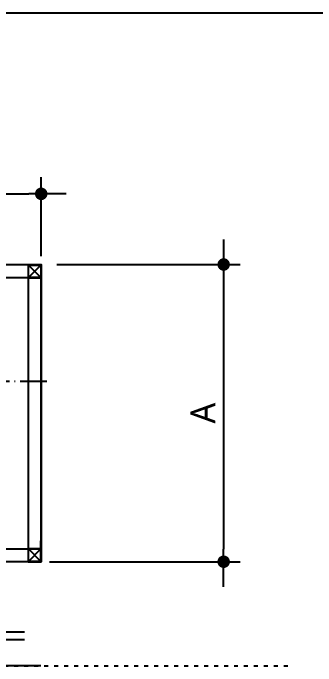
# Model space of a CAD drawing. Header units: millimetres. Extents: x -6941 to 136681, y 2065 to 58366.
# Drawn here: x 51152 to 54791, y 31693 to 39525 of the extents above; entities that cross this region are included whole.
import ezdxf

# ---------------------------------------------------------------- set-up
doc = ezdxf.new("R2010")
doc.units = ezdxf.units.MM
doc.header["$LTSCALE"] = 4
doc.header["$MEASUREMENT"] = 0
doc.linetypes.add('ACAD_ISO03W100', pattern=[30, 12, -18])
doc.linetypes.add('ACAD_ISO04W100', pattern=[30.5, 24, -3, 0.5, -3])
doc.layers.get('0').update_dxf_attribs({"linetype": 'CONTINUOUS'})
doc.layers.get('DEFPOINTS').update_dxf_attribs({"linetype": 'CONTINUOUS'})
for name, color, linetype in [('3', 2, 'CONTINUOUS'), ('A-DIMS', 7, 'CONTINUOUS'), ('FIN', 5, 'CONTINUOUS')]:
    doc.layers.add(name, color=color, linetype=linetype)
doc.styles.add('HY울릉도L', font='')
doc.styles.add('맑은고딕', font='malgun.ttf')
doc.styles.get('HY울릉도L').set_extended_font_data('DotumChe')
doc.dimstyles.new('CDIM', dxfattribs={"dimtxt": 3, "dimasz": 1.5, "dimexe": 2, "dimexo": 1, "dimgap": 1, "dimtad": 1, "dimdec": 0, "dimrnd": 0.5, "dimzin": 0, "dimdsep": 32, "dimlunit": 6, "dimtxsty": 'HY울릉도L', "dimblk1": '_CIDOT', "dimblk2": '_CIDOT', "dimsah": 1, "dimcen": 5.5, "dimclrd": 2, "dimclre": 2, "dimclrt": 7, "dimadec": 0, "dimazin": 0, "dimtfac": 1, "dimtdec": 0, "dimtix": 1, "dimtmove": 2, "dimatfit": 1, "dimldrblk": '_CIDOT', "dimfxl": 1, "dimtolj": 1, "dimtzin": 0, "dimlwd": -1, "dimarcsym": 0})

# ---------------------------------------------------------------- blocks, each defined once
blk = doc.blocks.new('A$C26C51F28')
at = {"color": 6}
for p, q in [((24.5, 0.5), (0.5, 24.5)), ((24.5, 24.5), (0.5, 0.5))]:
    blk.add_line(p, q, dxfattribs=at)
for points in [[(0, 0), (25, 0), (25, 25), (0, 25)], [(0.5, 24.5), (24.5, 24.5), (24.5, 0.5), (0.5, 0.5)]]:
    blk.add_lwpolyline(points, close=True, dxfattribs=at)
blk = doc.blocks.new('A$C6BF97A8C')
at = {"color": 6}
for p, q in [((24.5, 0.5), (0.5, 24.5)), ((24.5, 24.5), (0.5, 0.5))]:
    blk.add_line(p, q, dxfattribs=at)
for points in [[(0, 0), (25, 0), (25, 25), (0, 25)], [(0.5, 24.5), (24.5, 24.5), (24.5, 0.5), (0.5, 0.5)]]:
    blk.add_lwpolyline(points, close=True, dxfattribs=at)
blk = doc.blocks.new('_CIDOT')
at = {"color": 0, "linetype": 'ByBlock'}
blk.add_line((2, 0), (-1, 0), dxfattribs=at)
at = {"color": 0, "linetype": 'ByBlock', "const_width": 0.5}
blk.add_lwpolyline([(-0.25, 0, 1), (0.25, 0, 1)], format="xyb", close=True, dxfattribs=at)
blk = doc.blocks.new('*D51')
at = {"layer": 'A-DIMS', "lineweight": -2, "transparency": 16777216}
for p, q in [((46800.1, 36608.7), (46800.1, 37556.5)), ((51490.7, 36608.7), (51490.7, 37556.5))]:
    blk.add_line(p, q, dxfattribs=at)
at = {"layer": 'A-DIMS', "transparency": 16777216}
blk.add_line((46950.1, 37356.5), (51340.7, 37356.5), dxfattribs=at)
at = {"layer": 'DEFPOINTS', "color": 0, "transparency": 16777216}
for p in [(51490.7, 37356.5), (46800.1, 36508.7), (51490.7, 36508.7)]:
    blk.add_point(p, dxfattribs=at)
at = {"layer": 'A-DIMS', "transparency": 16777216, "xscale": 150, "yscale": 150, "zscale": 150, "rotation": 180}
blk.add_blockref('_CIDOT', (46800.1, 37356.5), dxfattribs=at)
at = {"layer": 'A-DIMS', "transparency": 16777216, "xscale": 150, "yscale": 150, "zscale": 150}
blk.add_blockref('_CIDOT', (51490.7, 37356.5), dxfattribs=at)
at = {"layer": 'A-DIMS', "color": 3, "transparency": 16777216, "insert": (49145.4, 37606.5), "char_height": 300, "attachment_point": 5, "style": '맑은고딕'}
blk.add_mtext('\\A1;B', dxfattribs=at)
blk = doc.blocks.new('*D52')
at = {"layer": 'A-DIMS', "lineweight": -2, "transparency": 16777216}
for p, q in [((51676.5, 36508.7), (53882.6, 36508.7)), ((51590.7, 32943.1), (53882.6, 32943.1))]:
    blk.add_line(p, q, dxfattribs=at)
at = {"layer": 'A-DIMS', "transparency": 16777216}
blk.add_line((53682.6, 36358.7), (53682.6, 33093.1), dxfattribs=at)
at = {"layer": 'DEFPOINTS', "color": 0, "transparency": 16777216}
for p in [(51576.5, 36508.7), (51490.7, 32943.1), (53682.6, 32943.1)]:
    blk.add_point(p, dxfattribs=at)
at = {"layer": 'A-DIMS', "transparency": 16777216, "xscale": 150, "yscale": 150, "zscale": 150}
for p, rotation in [((53682.6, 36508.7), 90), ((53682.6, 32943.1), 270)]:
    blk.add_blockref('_CIDOT', p, dxfattribs=dict(at, rotation=rotation))
at = {"layer": 'A-DIMS', "color": 3, "transparency": 16777216, "insert": (53432.6, 34725.9), "char_height": 300, "attachment_point": 5, "rotation": 90, "style": '맑은고딕'}
blk.add_mtext('\\A1;A', dxfattribs=at)

msp = doc.modelspace()

# ---------------------------------------------------------------- linework, layer by layer
at = {"color": 35}
for p, q in [((51490.73, 36508.69), (51490.73, 35883.69)), ((46956.36, 36352.44), (51337.61, 36352.44)), ((51334.48, 36349.31), (51334.48, 33099.31)), ((47656.29, 33099.31), (51490.73, 33099.31)), ((51487.61, 31696.19), (49612.61, 31696.19))]:
    msp.add_line(p, q, dxfattribs=at)
at = {"color": 42}
for p, q in [((51490.73, 36508.69), (51490.73, 36008.69)), ((51487.61, 32946.19), (51489.71, 33446.18))]:
    msp.add_line(p, q, dxfattribs=at)
at = {"color": 1, "linetype": 'ACAD_ISO04W100', "ltscale": 5}
msp.add_line((50019.38, 35108.51), (51559.82, 35108.51), dxfattribs=at)
at = {"color": 1, "linetype": 'ACAD_ISO03W100'}
msp.add_line((44686.78, 31693.06), (54476.38, 31693.06), dxfattribs=at)
msp.add_lwpolyline([(46800.11, 36508.69), (51490.73, 36508.69), (51490.73, 32943.06), (46800.11, 32943.06)], close=True)
at = {"layer": '3', "color": 2, "linetype": 'ByBlock'}
for p, q in [((65491.46, 39525.2), (43933.83, 39525.2)), ((51490.73, 32943.06), (51490.73, 36508.69))]:
    msp.add_line(p, q, dxfattribs=at)
at = {"layer": 'FIN', "color": 0}
for p, q in [((47569.63, 32103.92), (51289.86, 32103.92)), ((47569.63, 32010.17), (51289.86, 32010.17))]:
    msp.add_line(p, q, dxfattribs=at)

# ---------------------------------------------------------------- block references
at = {"color": 6, "xscale": 6.25, "yscale": 6.25, "zscale": 6.25}
for name, p in [('A$C26C51F28', (51334.48, 36349.31)), ('A$C6BF97A8C', (51334.48, 32943.06))]:
    msp.add_blockref(name, p, dxfattribs=at)

# ---------------------------------------------------------------- dimensions: what is measured, and where the dimension line sits
at = {"layer": 'A-DIMS'}
dim = msp.add_linear_dim(base=(51490.73, 37356.46), p1=(46800.11, 36508.69), p2=(51490.73, 36508.69), text='B', dimstyle='CDIM', override={"dimscale": 100, "dimtxsty": '맑은고딕', "dimclrd": 256, "dimclre": 256, "dimclrt": 3}, dxfattribs=at)
dim.commit()
dim.dimension.update_dxf_attribs({"geometry": '*D51', "text_midpoint": (49145.42, 37606.46)})
dim = msp.add_linear_dim(base=(53682.55, 32943.06), p1=(51576.52, 36508.69), p2=(51490.73, 32943.06), angle=90, text='A', dimstyle='CDIM', override={"dimscale": 100, "dimtxsty": '맑은고딕', "dimclrd": 256, "dimclre": 256, "dimclrt": 3}, dxfattribs=at)
dim.commit()
dim.dimension.update_dxf_attribs({"geometry": '*D52', "text_midpoint": (53432.55, 34725.88)})

doc.saveas('drawing.dxf')
